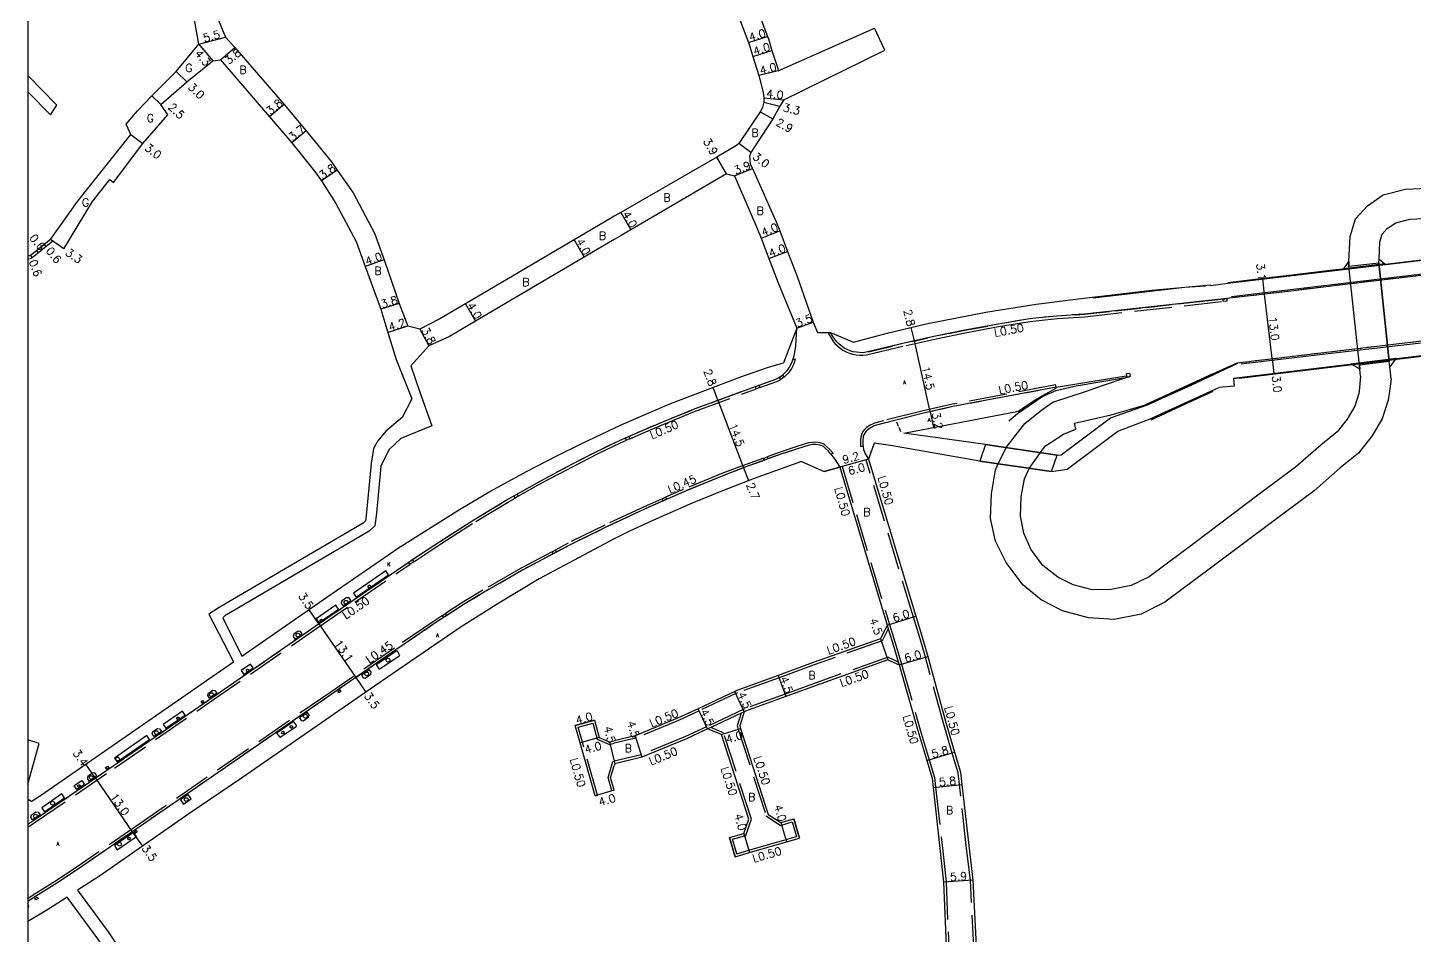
# Model space of a CAD drawing. Header units: metres. Extents: x -4000 to -3200, y -110400 to -109800.
# Drawn here: x -4000 to -3722.8, y -110155.1 to -109973.6 of the extents above; entities that cross this region are included whole.
import ezdxf

# ---------------------------------------------------------------- set-up
doc = ezdxf.new("R2010")
doc.units = ezdxf.units.M
doc.header["$LTSCALE"] = 2.5
for name, pattern in [('2213000', [1.5, 1, -0.5]), ('2227000', [2.5, 2, -0.5]), ('2233000', [4, 3, -1]), ('6301000', [1, 0.5, -0.5])]:
    doc.linetypes.add(name, pattern=pattern)
doc.layers.get('0').update_dxf_attribs({"color": 150, "lineweight": 30})
for name, color, linetype in [('2101000', 177, 'Continuous'), ('2101001', 1, 'Continuous'), ('2102000', 191, 'Continuous'), ('2102001', 191, 'Continuous'), ('2203000', 5, 'Continuous'), ('2213000', 6, '2213000'), ('2219000', 7, 'Continuous'), ('2227000', 3, '2227000'), ('2233000', 62, '2233000'), ('2235000', 7, 'Continuous'), ('2236000', 3, 'Continuous'), ('2236100', 96, 'Continuous'), ('2238000', 11, 'Continuous'), ('2239000', 3, 'Continuous'), ('6131000', 26, '613227'), ('6132000', 1, '6132000'), ('6165200', 3, 'Continuous'), ('6165400', 206, 'Continuous'), ('9107000', 111, 'Continuous'), ('9201100', 215, 'Continuous'), ('9201500', 222, 'Continuous'), ('9202100', 82, 'Continuous'), ('9202200', 155, '6301000'), ('9203500', 155, 'Continuous'), ('9301100', 77, 'Continuous'), ('9303100', 86, 'Continuous'), ('999', 7, 'Continuous')]:
    doc.layers.add(name, color=color, linetype=linetype)
doc.styles.add('Dm_Anotation', font='txt.shx', dxfattribs={"bigfont": 'pscdm.shx'})
doc.linetypes.add('6132000', pattern='A,1e-07,[100,DM.shx,S=0.25,R=0,X=0,Y=0],0.05,[100,DM.shx,S=0.2,R=0,X=0,Y=0],0.05,[100,DM.shx,S=0.15,R=0,X=0,Y=0],0.05,[100,DM.shx,S=0.1,R=0,X=0,Y=0],0.05,[100,DM.shx,S=0.05,R=0,X=0,Y=0],4.8', length=5)
doc.linetypes.add('613227', pattern='A,3.5,[1,dmdr.shx,S=0.15,R=0,X=0,Y=0],0,[1,dmdr.shx,S=0.075,R=0,X=0,Y=0],1.5', length=5)

# ---------------------------------------------------------------- blocks, each defined once
blk = doc.blocks.new('223800')
blk.add_circle((0, 0), 0.75)
blk = doc.blocks.new('223900')
blk.add_lwpolyline([(-0.22, -0.37), (-0.44, -0.3), (-0.47, -0.27), (-0.48, -0.24), (-0.44, 0.01), (-0.48, 0.23), (-0.47, 0.27), (-0.45, 0.29), (-0.21, 0.38), (-0.04, 0.53), (0, 0.54), (0.03, 0.53), (0.22, 0.37), (0.44, 0.3), (0.47, 0.27), (0.48, 0.24), (0.44, -0.01), (0.48, -0.23), (0.47, -0.27), (0.45, -0.29), (0.21, -0.38), (0.04, -0.53), (0, -0.54), (-0.03, -0.53)], close=True)

msp = doc.modelspace()

# ---------------------------------------------------------------- linework, layer by layer
at = {"layer": '2101000'}
for points in [[(-4000, -109926.44), (-3984.12, -109944.61), (-3976.92, -109952.55), (-3962.75, -109968.92), (-3962.24, -109971.15), (-3960.45, -109975.49), (-3958.57, -109977.57), (-3948.73, -109988.97), (-3944.31, -109994.26), (-3939.29, -110000.41), (-3938.12, -110002.09), (-3934.95, -110006.66), (-3930.67, -110014.71), (-3928.76, -110020.03), (-3925.76, -110028.76), (-3924, -110033.26)], [(-3995.47, -110015.93), (-3990.07, -110008.37), (-3979.41, -109994.94), (-3980.33, -109992.91), (-3978.06, -109990.2), (-3975.19, -109987.24), (-3970.32, -109982.36), (-3965.76, -109976.93), (-3966.65, -109972.05), (-3980.82, -109955.51), (-3987.29, -109947.37), (-3987.14, -109947.24), (-4000, -109932.51)], [(-3859.27, -109967.58), (-3855.91, -109976.56), (-3855.69, -109977.14), (-3855, -109979.35), (-3853.8, -109983.17), (-3852.95, -109986.59), (-3852.79, -109987.61), (-3852.84, -109988.52), (-3853.11, -109989.58), (-3853.52, -109990.41), (-3857.84, -109996.74), (-3858.27, -109997.17)], [(-3855.55, -109966.12), (-3852.09, -109975.37), (-3851.91, -109975.83), (-3851.19, -109978.14), (-3850.04, -109981.74), (-3849.92, -109982.2)], [(-3992.77, -110017.82), (-3987.08, -110008.35), (-3983.6, -110003.97), (-3982.85, -110004.57), (-3977.01, -109996.75), (-3971.97, -109991.05), (-3973.4, -109988.99), (-3968.16, -109984.44), (-3963, -109980.23), (-3961.48, -109980.01), (-3951.64, -109991.42), (-3947.18, -109996.6), (-3942.64, -110002.29), (-3941.24, -110004.26), (-3938.37, -110008.74), (-3934.34, -110016.34), (-3932.52, -110021.38), (-3929.38, -110029.92), (-3928, -110034.55), (-3926.3, -110039.96)], [(-3848.81, -109988.02), (-3849.64, -109989.3), (-3850.99, -109991.84), (-3855.44, -109998.53), (-3855.57, -109998.95), (-3855.65, -109999.44), (-3855.64, -109999.85), (-3855.59, -110000.31), (-3855.45, -110001), (-3855.1, -110001.75), (-3850.34, -110012.42), (-3849.64, -110014.26), (-3848.06, -110018.35), (-3846.21, -110023.19), (-3842.96, -110032.47), (-3842.11, -110034.59), (-3839.52, -110034.58)], [(-3834.89, -110036.49), (-3827.91, -110034.63), (-3820.38, -110032.84), (-3808.44, -110030.5), (-3798.36, -110028.91), (-3789.39, -110027.76), (-3775.25, -110026.09), (-3763.53, -110025), (-3763.52, -110025.13), (-3759.53, -110024.6), (-3708.2, -110018.58), (-3695.4, -110016.61), (-3688.38, -110015.4), (-3674.83, -110012.71), (-3675.59, -110010.01), (-3620.89, -109994.23)], [(-3858.27, -109997.17), (-3862.23, -109999.48), (-3881.43, -110010.56), (-3882.74, -110011.32)], [(-3860.26, -110002.85), (-3879.42, -110014.01), (-3881.33, -110015.13), (-3882.74, -110015.96)], [(-3860.26, -110002.85), (-3858.71, -110003.23)], [(-3858.71, -110003.23), (-3854.07, -110013.88), (-3853.37, -110015.69), (-3851.8, -110019.79), (-3849.95, -110024.6), (-3846.23, -110033.71), (-3848.91, -110040.61)], [(-3882.74, -110011.32), (-3883.25, -110011.62), (-3890.76, -110016.04), (-3912.5, -110028.83), (-3917.63, -110031.85), (-3921.58, -110033.88), (-3924, -110033.26)], [(-3607.15, -110012.82), (-3612.16, -110014.69), (-3629.12, -110020.33), (-3641.88, -110024.19), (-3655.23, -110027.78), (-3670.93, -110031.37), (-3691.64, -110035.29), (-3712.47, -110038.18), (-3758.91, -110043.76), (-3758.76, -110045.29), (-3761.78, -110045.59)], [(-3995.47, -110015.93), (-3996.73, -110016.96), (-3998.26, -110018.21), (-3999.38, -110019.12), (-3999.65, -110019.22), (-3999.94, -110019.29), (-4000, -110019.3)], [(-3994.96, -110016.29), (-3999.08, -110019.65), (-3999.48, -110019.8), (-3999.83, -110019.89), (-4000, -110019.91)], [(-3992.77, -110017.82), (-3994.96, -110016.29)], [(-3882.74, -110015.96), (-3888.73, -110019.48), (-3910.47, -110032.27), (-3915.66, -110035.33), (-3919.79, -110037.23), (-3923.4, -110041.23)], [(-3839.52, -110034.58), (-3834.89, -110036.49)], [(-3957.2, -110099.29), (-3939.33, -110086.92), (-3930.37, -110080.74), (-3925.85, -110077.65), (-3913.7, -110069.96), (-3907.57, -110066.35), (-3900.14, -110062.28), (-3894.32, -110059.28), (-3889.2, -110056.74), (-3881.31, -110053.03), (-3875.94, -110050.67), (-3871.63, -110048.82), (-3857.62, -110043.51), (-3851.89, -110041.48), (-3848.91, -110040.61)], [(-3824.82, -110054.69), (-3816.46, -110053.07), (-3801.87, -110050.29), (-3800.37, -110049.23), (-3798.75, -110048.16), (-3797.33, -110047.31), (-3794.36, -110045.7), (-3794.39, -110045.52), (-3794.39, -110045.51), (-3780.34, -110043.25), (-3780.31, -110043.49), (-3780.2, -110043.48)], [(-3763.05, -110042.84), (-3776.52, -110049.04)], [(-3830.76, -110056.69), (-3831.86, -110059.9), (-3822.45, -110091.32), (-3821.08, -110095.68), (-3820.02, -110099.35), (-3816.44, -110112.52), (-3814.67, -110118.51), (-3813.49, -110122.51), (-3813.22, -110124.92), (-3811.84, -110137.14), (-3811.01, -110144.06), (-3810.29, -110158.53), (-3810.26, -110159.73), (-3809.68, -110178.91), (-3809.57, -110185.23), (-3809.24, -110187.55)], [(-3845.31, -110060.36), (-3854.73, -110063.73), (-3861.09, -110066.2), (-3867.17, -110068.67), (-3874.43, -110071.89), (-3879.66, -110074.29), (-3882.9, -110075.9), (-3890.74, -110080.1), (-3897.74, -110083.85), (-3905.79, -110088.67), (-3913.34, -110093.41), (-3922.17, -110099.47), (-3930.69, -110105.29), (-3957.09, -110123.52), (-3967.82, -110130.83), (-3985.66, -110143.29), (-3990.04, -110146.11)], [(-3845.31, -110060.36), (-3840.73, -110062.37), (-3837.65, -110061.51), (-3828.17, -110093.12), (-3829.51, -110095.81)], [(-3829.51, -110095.81), (-3842.94, -110100.57), (-3849.94, -110103.12), (-3858.24, -110106.13), (-3858.64, -110106.32), (-3865.98, -110109.79), (-3870.06, -110111.71), (-3878.57, -110115.21), (-3882.74, -110116.2)], [(-3999.32, -110128.35), (-3997.43, -110127.13), (-3964.95, -110104.65), (-3958.86, -110100.43)], [(-3828, -110100.04), (-3841.42, -110104.81), (-3848.4, -110107.35), (-3856.51, -110110.29), (-3856.72, -110110.39)], [(-3828, -110100.04), (-3825.79, -110101.01)], [(-3825.79, -110101.01), (-3822.01, -110114.15), (-3820.23, -110120.16), (-3819.19, -110123.66), (-3818.98, -110125.57), (-3817.61, -110137.73), (-3816.89, -110144.47), (-3816.28, -110158.75), (-3816.26, -110159.88), (-3815.67, -110179.19), (-3816.26, -110185.54)], [(-3886.7, -110112.06), (-3885.72, -110115.54), (-3883.66, -110116.42), (-3882.74, -110116.2)], [(-3856.72, -110110.39), (-3857.63, -110113.25), (-3857.47, -110113.75), (-3851.93, -110130.93), (-3849.43, -110132.58), (-3846.79, -110131.82)], [(-3886.57, -110127.24), (-3889.56, -110116.63), (-3890.55, -110113.15)], [(-3864.06, -110113.85), (-3868.25, -110115.83), (-3877.19, -110119.5), (-3882.61, -110120.79), (-3882.74, -110121.22)], [(-3859.7, -110135.57), (-3856.81, -110134.73), (-3855.83, -110131.9), (-3861.28, -110114.98), (-3864.06, -110113.85)], [(-3882.74, -110126.09), (-3883.45, -110123.57), (-3882.74, -110121.22)], [(-3858.58, -110139.41), (-3855.69, -110138.57), (-3848.31, -110136.42), (-3845.67, -110135.66)], [(-3992.14, -110147.47), (-3995.85, -110149.86), (-4000, -110152.34)]]:
    msp.add_lwpolyline(points, dxfattribs=at)
at = {"layer": '2101001'}
for points in [[(-3890.55, -110113.15), (-3890.06, -110113.01), (-3886.7, -110112.06)], [(-3882.74, -110126.09), (-3883.22, -110126.23), (-3886.09, -110127.1), (-3886.57, -110127.24)], [(-3846.79, -110131.82), (-3845.67, -110135.66)], [(-3858.58, -110139.41), (-3859.7, -110135.57)]]:
    msp.add_lwpolyline(points, dxfattribs=at)
at = {"layer": '2102000'}
for points in [[(-3849.92, -109982.2), (-3830.66, -109973.69)], [(-3848.81, -109988.02), (-3828.65, -109978.12)], [(-3994.2, -109989.07), (-4000, -109983.17)], [(-3995.47, -109991.03), (-4000, -109986.41)], [(-3735.86, -110021.27), (-3735.84, -110020.36), (-3735.61, -110015.34), (-3734.51, -110011.85), (-3732.14, -110009.24), (-3728.97, -110007.05), (-3724.54, -110005.91), (-3694.38, -110004.48)], [(-3729.85, -110020.6), (-3729.81, -110019.88), (-3729.65, -110016.4), (-3729.18, -110014.91), (-3728.16, -110013.78), (-3726.45, -110012.6), (-3723.64, -110011.88), (-3694.09, -110010.47)], [(-3926.3, -110039.96), (-3923.81, -110046.26)], [(-3727.4, -110043.81), (-3727.65, -110041.44), (-3727.77, -110040.38)], [(-3923.4, -110041.23), (-3921.64, -110046.26)], [(-3788.32, -110046.27), (-3785.07, -110045.19), (-3780.2, -110043.48)], [(-3770.09, -110046.27), (-3763.32, -110043.19), (-3762.97, -110043.03), (-3763.05, -110042.84)], [(-3733.49, -110043.26), (-3733.77, -110046.27)], [(-3733.49, -110043.26), (-3733.64, -110041.87), (-3733.72, -110041.11)], [(-3923.81, -110046.26), (-3923.18, -110047.84), (-3925.15, -110051.59), (-3928.43, -110054.31), (-3930.02, -110056.2), (-3930.88, -110057.75), (-3931.33, -110060.74), (-3932.24, -110070.49), (-3932.47, -110072.25), (-3932.92, -110072.69), (-3961.75, -110089.58), (-3963.8, -110090.87), (-3958.86, -110100.43)], [(-3921.64, -110046.26), (-3919.22, -110053.2), (-3925.41, -110055.73), (-3927.8, -110058.03), (-3929.37, -110061.29), (-3930.25, -110070.71), (-3930.57, -110073.21), (-3931.71, -110074.29), (-3960.57, -110091.2), (-3961, -110091.59), (-3957.2, -110099.29)], [(-3727.72, -110046.27), (-3727.95, -110048.1), (-3729.17, -110051.81), (-3731.23, -110055.27), (-3733.9, -110058.66), (-3737.59, -110061.65), (-3742.77, -110066.19), (-3750.56, -110072), (-3763.22, -110081.51), (-3772.62, -110088.52), (-3777.4, -110090.9), (-3782.75, -110091.95), (-3787.91, -110091.61), (-3793.08, -110090.23), (-3797.34, -110088.05), (-3801.03, -110085.05), (-3804.39, -110080.55), (-3806.5, -110076.29), (-3807.5, -110071.76), (-3807.32, -110066.82), (-3806.48, -110062.01), (-3805.94, -110060.81)], [(-3804.33, -110057.57), (-3800.61, -110052.76), (-3797.24, -110050.02), (-3795.04, -110048.5), (-3788.32, -110046.27)], [(-3733.77, -110046.27), (-3733.83, -110046.76), (-3734.67, -110049.31), (-3736.19, -110051.87), (-3738.2, -110054.43), (-3741.45, -110057.06), (-3746.54, -110061.52), (-3754.04, -110067.11), (-3766.93, -110076.79), (-3775.77, -110083.39), (-3779.34, -110085.17), (-3783.36, -110085.95), (-3787.2, -110086), (-3790.99, -110084.99), (-3794.04, -110083.47), (-3797.04, -110081.15), (-3799.43, -110077.9), (-3800.82, -110074.69), (-3801.48, -110071.29), (-3801.34, -110067.45), (-3800.7, -110063.79), (-3799.76, -110061.73)], [(-3795.3, -110062.38), (-3792.15, -110061.87), (-3782.02, -110054.27), (-3775.6, -110051.85), (-3763.41, -110046.27)], [(-3794.15, -110059.07), (-3793.38, -110059.05), (-3783.48, -110051.61), (-3776.11, -110049), (-3770.09, -110046.27)], [(-3763.41, -110046.27), (-3762.42, -110045.81), (-3761.78, -110045.59)], [(-3727.4, -110043.81), (-3727.72, -110046.27)], [(-3797.52, -110058.57), (-3796.5, -110057.24), (-3792.87, -110054.91), (-3790.41, -110053.89), (-3790.67, -110052.72), (-3783.38, -110051.03), (-3776.52, -110049.04)], [(-3808.47, -110056.96), (-3824.82, -110054.69)], [(-3809.62, -110060.27), (-3827.5, -110057.15), (-3830.76, -110056.69)], [(-3808.47, -110056.96), (-3794.15, -110059.07)], [(-3795.3, -110062.38), (-3809.62, -110060.27)], [(-4000, -110124.87), (-3997.73, -110116.74)], [(-3999.32, -110128.35), (-4000, -110127.88)], [(-3990.04, -110146.11), (-3983.93, -110154.41), (-3977.5, -110164.05), (-3970.22, -110179.97)], [(-3972.81, -110180.33), (-3979.69, -110165.27), (-3985.97, -110155.84), (-3992.14, -110147.47)]]:
    msp.add_lwpolyline(points, dxfattribs=at)
at = {"layer": '2102001'}
for points in [[(-3828.65, -109978.12), (-3830.66, -109973.69)], [(-3995.47, -109991.03), (-3994.2, -109989.07)], [(-3733.72, -110041.11), (-3735.86, -110021.27)], [(-3727.77, -110040.38), (-3729.85, -110020.6)], [(-3805.94, -110060.81), (-3804.33, -110057.57)], [(-3799.76, -110061.73), (-3797.52, -110058.57)], [(-3997.73, -110116.74), (-4000, -110116.05)]]:
    msp.add_lwpolyline(points, dxfattribs=at)
at = {"layer": '2203000'}
for points in [[(-3808.47, -110056.96), (-3794.15, -110059.07)], [(-3795.3, -110062.38), (-3809.62, -110060.27)]]:
    msp.add_lwpolyline(points, dxfattribs=at)
at = {"layer": '2213000'}
for points in [[(-3763.05, -110042.84), (-3758.2, -110040.62), (-3712.89, -110035.24), (-3703.38, -110034), (-3692.13, -110032.3), (-3683.84, -110030.84), (-3671.48, -110028.43), (-3662.28, -110026.36), (-3650.63, -110023.44), (-3630.97, -110017.84), (-3613.87, -110012.13), (-3612.17, -110011.55), (-3611, -110011.13), (-3609.92, -110010.96), (-3608.63, -110010.99), (-3607.48, -110011.24), (-3606.79, -110011.5), (-3605.73, -110012.06), (-3605.13, -110012.55), (-3604.71, -110012.93), (-3604.2, -110013.43), (-3603.68, -110014.09), (-3602.86, -110015.18)], [(-3708.81, -110021.59), (-3723.04, -110023.35), (-3736.06, -110024.88), (-3746.87, -110026.2), (-3760.27, -110027.79), (-3788.7, -110030.88), (-3794.21, -110031.27), (-3797.91, -110031.63), (-3800.11, -110031.92), (-3805.96, -110032.88), (-3812.64, -110034.12), (-3818.49, -110035.31), (-3824.46, -110036.65), (-3832.38, -110038.52), (-3833.03, -110038.6), (-3833.68, -110038.59), (-3834.31, -110038.52), (-3834.97, -110038.41), (-3835.55, -110038.22), (-3836.17, -110037.98), (-3836.74, -110037.67), (-3837.25, -110037.29), (-3837.74, -110036.87), (-3838.2, -110036.4), (-3838.62, -110035.89), (-3839, -110035.33), (-3839.52, -110034.58)], [(-3847.01, -110040.05), (-3846.76, -110039.23), (-3846.53, -110038.12), (-3846.45, -110037.31), (-3846.36, -110036.08), (-3846.23, -110033.71)], [(-4000, -110132.87), (-3999, -110132.23), (-3982.94, -110121.24), (-3963.99, -110108.17), (-3942.5, -110093.3), (-3934.9, -110088.08), (-3926.28, -110082.15), (-3921.28, -110078.77), (-3917.64, -110076.39), (-3910.63, -110071.91), (-3904.34, -110068.1), (-3897.43, -110064.21), (-3891.08, -110060.83), (-3886.19, -110058.33), (-3881.69, -110056.16), (-3877.1, -110054.15), (-3873.03, -110052.41), (-3866.86, -110049.91), (-3855.2, -110045.6), (-3850.42, -110043.92), (-3849.83, -110043.59), (-3849.02, -110043.02), (-3848.56, -110042.59), (-3848.13, -110042.13), (-3847.74, -110041.62), (-3847.39, -110040.99), (-3847.09, -110040.22), (-3847.01, -110040.05)], [(-3794.39, -110045.51), (-3815.01, -110049.39), (-3820.86, -110050.72), (-3828.76, -110052.68), (-3830.53, -110053.17), (-3830.91, -110053.32), (-3831.21, -110053.47), (-3831.47, -110053.61), (-3831.95, -110053.95), (-3832.33, -110054.32), (-3832.62, -110054.68), (-3832.83, -110055.02), (-3832.93, -110055.45), (-3833.01, -110056), (-3833.02, -110056.4), (-3833, -110057.06), (-3832.98, -110057.25)], [(-3839.42, -110058.87), (-3839.48, -110058.81), (-3839.92, -110058.29), (-3840.48, -110057.79), (-3840.93, -110057.32), (-3841.64, -110057.08), (-3842.41, -110056.98), (-3843.08, -110056.99), (-3843.78, -110057.06), (-3846.1, -110057.83), (-3849.61, -110058.98), (-3856.4, -110061.45), (-3860.68, -110063.08), (-3868.79, -110066.39), (-3876.69, -110069.88), (-3884.39, -110073.5), (-3891.7, -110077.08), (-3901.23, -110082.16), (-3908.75, -110086.5), (-3912.95, -110089.03), (-3918.59, -110092.71), (-3926.38, -110098.05), (-3939.15, -110106.84), (-3977.28, -110133.15), (-3988.99, -110141.2), (-3993.68, -110144.36), (-3998.44, -110147.37), (-4000, -110148.34)], [(-3832.98, -110057.25), (-3832.97, -110057.45), (-3832.87, -110057.95), (-3832.71, -110058.45), (-3832.56, -110058.82), (-3831.86, -110059.9)], [(-3839.42, -110058.87), (-3839.19, -110059.14), (-3838.87, -110059.58), (-3838.58, -110060), (-3837.65, -110061.51)]]:
    msp.add_lwpolyline(points, dxfattribs=at)
at = {"layer": '2219000'}
for points in [[(-3728.66, -110020.84), (-3736.86, -110021.85), (-3735.84, -110020.36), (-3735.86, -110021.27), (-3729.85, -110020.6), (-3729.81, -110019.88)], [(-3735.46, -110040.82), (-3726.36, -110039.7), (-3727.65, -110041.44), (-3727.77, -110040.38), (-3733.72, -110041.11), (-3733.64, -110041.87)]]:
    msp.add_lwpolyline(points, close=True, dxfattribs=at)
at = {"layer": '2227000'}
for points in [[(-3790.51, -110031.01), (-3788.7, -110030.88), (-3760.27, -110027.79)], [(-3815.82, -110034.77), (-3812.64, -110034.12), (-3808.04, -110033.26)], [(-3831.97, -110038.42), (-3827.04, -110037.26)], [(-3823.05, -110036.33), (-3820.02, -110035.65)], [(-3862.23, -110048.19), (-3856.67, -110046.14)], [(-3852.71, -110044.72), (-3850.42, -110043.92)], [(-3871.39, -110051.74), (-3867.97, -110050.35)], [(-3877.1, -110054.15), (-3875.32, -110053.39)], [(-3886.19, -110058.33), (-3883.26, -110056.92)], [(-3845.87, -110057.76), (-3846.1, -110057.83), (-3849.61, -110058.98), (-3856.4, -110061.45), (-3856.55, -110061.5)], [(-3860.68, -110063.08), (-3868.79, -110066.39), (-3876.69, -110069.88), (-3884.39, -110073.5)], [(-3908.53, -110070.64), (-3905.42, -110068.75)], [(-3916.47, -110075.64), (-3912.16, -110072.89)], [(-3887.9, -110075.22), (-3891.7, -110077.08), (-3896.98, -110079.89)], [(-3900.98, -110082.03), (-3901.23, -110082.16), (-3906.33, -110085.1)], [(-3909.78, -110087.12), (-3912.95, -110089.03), (-3918.59, -110092.71), (-3920.18, -110093.8)]]:
    msp.add_lwpolyline(points, dxfattribs=at)
at = {"layer": '2233000'}
for points in [[(-3840.01, -110034.59), (-3839.45, -110035.58), (-3839.04, -110036.2), (-3838.59, -110036.75), (-3838.1, -110037.25), (-3837.58, -110037.69), (-3837.02, -110038.11), (-3836.38, -110038.45), (-3835.73, -110038.7), (-3835.09, -110038.92), (-3834.38, -110039.04), (-3833.71, -110039.11), (-3833, -110039.12), (-3832.29, -110039.03), (-3824.34, -110037.15), (-3818.39, -110035.82), (-3812.54, -110034.63), (-3805.87, -110033.39), (-3800.03, -110032.43), (-3797.85, -110032.14), (-3794.17, -110031.79), (-3788.66, -110031.4), (-3760.95, -110028.35)], [(-3848.82, -110043.5), (-3848.7, -110043.41), (-3848.21, -110042.95), (-3847.74, -110042.46), (-3847.31, -110041.9), (-3846.93, -110041.21), (-3846.61, -110040.38), (-3846.48, -110039.9)], [(-3846.48, -110039.9), (-3847.01, -110040.05)], [(-3879.62, -110055.81), (-3876.89, -110054.62), (-3872.84, -110052.88), (-3866.68, -110050.38), (-3855.03, -110046.07), (-3854.33, -110045.83)], [(-3853.64, -110045.59), (-3850.21, -110044.38), (-3849.56, -110044.02), (-3849.44, -110043.94)], [(-3794.39, -110045.51), (-3794.48, -110045.03), (-3815.11, -110048.92), (-3820.97, -110050.24), (-3828.89, -110052.21), (-3830.68, -110052.71), (-3831.1, -110052.87), (-3831.44, -110053.04), (-3831.73, -110053.2), (-3832.26, -110053.57), (-3832.69, -110053.99), (-3833.02, -110054.39), (-3833.25, -110054.78), (-3833.38, -110055.25), (-3833.48, -110055.86), (-3833.5, -110056.3), (-3833.5, -110057.06), (-3833.46, -110057.37)], [(-3901.91, -110067.32), (-3897.19, -110064.65), (-3890.84, -110061.28), (-3885.96, -110058.78), (-3881.48, -110056.62), (-3880.31, -110056.11)], [(-3838.95, -110058.75), (-3839.1, -110058.55), (-3839.59, -110057.97), (-3840.21, -110057.41), (-3840.74, -110056.89), (-3841.53, -110056.62), (-3842.39, -110056.51), (-3843.11, -110056.53), (-3843.88, -110056.6), (-3846.24, -110057.39), (-3849.76, -110058.54), (-3852.16, -110059.41)], [(-3833.46, -110057.37), (-3832.98, -110057.25)], [(-3852.85, -110059.66), (-3856.56, -110061.01), (-3860.85, -110062.65), (-3868.97, -110065.96), (-3872.49, -110067.51)], [(-3838.95, -110058.75), (-3839.42, -110058.87)], [(-3809.72, -110187.73), (-3810.07, -110185.27), (-3810.18, -110178.94), (-3810.76, -110159.74), (-3810.79, -110158.55), (-3811.51, -110144.1), (-3812.34, -110137.2), (-3813.71, -110124.98), (-3813.98, -110122.61), (-3815.15, -110118.66), (-3816.92, -110112.66), (-3820.5, -110099.49), (-3821.56, -110095.83), (-3822.92, -110091.47), (-3832.35, -110060.04), (-3831.86, -110059.9)], [(-3837.65, -110061.51), (-3837.16, -110061.38), (-3827.69, -110092.97), (-3826.35, -110097.27), (-3825.31, -110100.87), (-3821.53, -110114.01), (-3819.75, -110120.02), (-3818.7, -110123.57), (-3818.48, -110125.51), (-3817.11, -110137.68), (-3816.39, -110144.43), (-3815.79, -110158.74), (-3815.76, -110159.86), (-3815.17, -110179.2), (-3815.8, -110185.94)], [(-3922.77, -110080.39), (-3921, -110079.19), (-3917.37, -110076.82), (-3910.37, -110072.34), (-3904.08, -110068.54), (-3902.57, -110067.69)], [(-3873.15, -110067.81), (-3876.88, -110069.46), (-3884.59, -110073.08), (-3891.91, -110076.66), (-3894.52, -110078.06)], [(-3895.17, -110078.4), (-3901.46, -110081.75), (-3908.98, -110086.09), (-3913.2, -110088.64), (-3916.44, -110090.76)], [(-4000, -110133.47), (-3998.72, -110132.65), (-3982.65, -110121.66), (-3963.71, -110108.58), (-3942.21, -110093.72), (-3934.61, -110088.49), (-3926, -110082.57), (-3923.58, -110080.93)], [(-3917.04, -110091.14), (-3918.85, -110092.33), (-3926.64, -110097.66), (-3939.41, -110106.46), (-3977.55, -110132.76), (-3989.25, -110140.81), (-3993.93, -110143.97), (-3998.68, -110146.98), (-4000, -110147.79)], [(-3828.17, -110093.12), (-3827.96, -110093.81), (-3826.82, -110097.41), (-3825.97, -110100.39), (-3825.79, -110101.01)], [(-3829.16, -110096.21), (-3842.77, -110101.04), (-3849.77, -110103.59), (-3858.05, -110106.59), (-3858.43, -110106.77), (-3865.77, -110110.24), (-3869.86, -110112.17), (-3878.42, -110115.69), (-3882.74, -110116.71)], [(-3827.96, -110093.81), (-3829.16, -110096.21)], [(-3827.98, -110099.5), (-3841.59, -110104.34), (-3848.57, -110106.88), (-3856.7, -110109.83), (-3856.93, -110109.94), (-3864.27, -110113.4), (-3868.45, -110115.37), (-3877.35, -110119.02), (-3882.74, -110120.31)], [(-3827.98, -110099.5), (-3825.97, -110100.39)], [(-3890.55, -110113.15), (-3886.7, -110112.06)], [(-3889.93, -110113.49), (-3887.04, -110112.68)], [(-3887.04, -110112.68), (-3886.13, -110115.91), (-3883.7, -110116.94), (-3882.74, -110116.71)], [(-3856.72, -110110.39), (-3857.34, -110110.68), (-3863.44, -110113.56), (-3864.06, -110113.85)], [(-3857.34, -110110.68), (-3858.16, -110113.25), (-3857.95, -110113.91), (-3852.36, -110131.25), (-3849.51, -110133.13), (-3847.13, -110132.44)], [(-3886.57, -110127.24), (-3886.09, -110127.1), (-3889.08, -110116.49), (-3889.93, -110113.49)], [(-3859.08, -110135.91), (-3856.42, -110135.14), (-3855.3, -110131.9), (-3860.87, -110114.6), (-3863.44, -110113.56)], [(-3882.74, -110126.09), (-3883.22, -110126.23), (-3883.97, -110123.56), (-3883.01, -110120.37), (-3882.74, -110120.31)], [(-3845.67, -110135.66), (-3846.79, -110131.82)], [(-3847.13, -110132.44), (-3846.29, -110135.32)], [(-3859.7, -110135.57), (-3858.58, -110139.41)], [(-3858.24, -110138.79), (-3859.08, -110135.91)], [(-3858.24, -110138.79), (-3855.83, -110138.09), (-3848.45, -110135.94), (-3846.29, -110135.32)]]:
    msp.add_lwpolyline(points, dxfattribs=at)
at = {"layer": '2235000'}
for points in [[(-3760.27, -110027.79), (-3760.23, -110028.28), (-3760.95, -110028.35), (-3760.99, -110027.87)], [(-3849.11, -110043.08), (-3848.82, -110043.5), (-3849.44, -110043.94), (-3849.74, -110043.53)], [(-3780.2, -110043.48), (-3780.3, -110042.78), (-3779.68, -110042.69), (-3779.58, -110043.38)], [(-3853.81, -110045.11), (-3853.64, -110045.59), (-3854.33, -110045.83), (-3854.49, -110045.35)], [(-3879.83, -110055.34), (-3879.62, -110055.81), (-3880.31, -110056.11), (-3880.51, -110055.64)], [(-3852.85, -110059.66), (-3852.16, -110059.41), (-3852, -110059.85), (-3852.69, -110060.1)], [(-3902.16, -110066.87), (-3901.91, -110067.32), (-3902.57, -110067.69), (-3902.82, -110067.24)], [(-3873.15, -110067.81), (-3872.49, -110067.51), (-3872.3, -110067.94), (-3872.97, -110068.23)], [(-3895.17, -110078.4), (-3894.52, -110078.06), (-3894.3, -110078.47), (-3894.95, -110078.81)], [(-3923.06, -110079.96), (-3922.77, -110080.39), (-3923.58, -110080.93), (-3923.87, -110080.51)], [(-3917.04, -110091.14), (-3916.44, -110090.76), (-3916.19, -110091.15), (-3916.78, -110091.53)], [(-3937.37, -110106.32), (-3937.79, -110106.61), (-3937.99, -110106.33), (-3937.57, -110106.03)], [(-3965.09, -110108.69), (-3965.32, -110108.37), (-3965.04, -110108.17), (-3964.81, -110108.5)], [(-3984.43, -110121.55), (-3984.04, -110121.28), (-3983.81, -110121.61), (-3984.21, -110121.88)], [(-3978.1, -110134.43), (-3978.55, -110134.74), (-3978.75, -110134.44), (-3978.31, -110134.13)], [(-3997.94, -110147.77), (-3998.38, -110148.04), (-3998.57, -110147.73), (-3998.14, -110147.46)]]:
    msp.add_lwpolyline(points, close=True, dxfattribs=at)
at = {"layer": '2236000'}
for points in [[(-3937.17, -110088.25), (-3937.3, -110088.71), (-3936.93, -110089.24), (-3935.39, -110088.18), (-3935.76, -110087.65), (-3936.23, -110087.61)], [(-3946.82, -110094.91), (-3946.92, -110095.35), (-3946.56, -110095.88), (-3945.11, -110094.88), (-3945.48, -110094.35), (-3945.93, -110094.29)], [(-3933.26, -110103.07), (-3932.9, -110103.6), (-3932.52, -110103.67), (-3931.39, -110102.89), (-3931.32, -110102.51), (-3931.69, -110101.99)], [(-3962.19, -110106.69), (-3963.65, -110107.69), (-3964.01, -110107.16), (-3963.92, -110106.72), (-3963.01, -110106.09), (-3962.56, -110106.16)], [(-3945.66, -110111.61), (-3945.3, -110112.14), (-3944.92, -110112.21), (-3943.79, -110111.44), (-3943.72, -110111.06), (-3944.08, -110110.53)], [(-3973.26, -110114.33), (-3974.73, -110115.34), (-3975.09, -110114.81), (-3975.01, -110114.38), (-3974.06, -110113.72), (-3973.62, -110113.8)], [(-3987.77, -110124.31), (-3986.18, -110123.22), (-3986.54, -110122.69), (-3987.01, -110122.64), (-3988.01, -110123.33), (-3988.13, -110123.78)], [(-3969.45, -110128.03), (-3968.87, -110128.88), (-3967.3, -110127.8), (-3967.89, -110126.95)], [(-3997.53, -110130.99), (-3999.05, -110132.02), (-3999.41, -110131.49), (-3999.25, -110131.01), (-3998.4, -110130.43), (-3997.9, -110130.46)]]:
    msp.add_lwpolyline(points, close=True, dxfattribs=at)
msp.add_lwpolyline([(-4000, -110149.68), (-3999.85, -110149.59), (-3999.76, -110149.21), (-4000, -110148.82)], dxfattribs=at)
at = {"layer": '2236100'}
for points in [[(-3927.87, -110083), (-3928.4, -110082.22), (-3934.88, -110086.67), (-3934.34, -110087.46)], [(-3941.81, -110092.6), (-3937.83, -110089.86), (-3938.37, -110089.08), (-3942.35, -110091.81)], [(-3930.23, -110100.98), (-3930.26, -110101.03), (-3930.26, -110101.07), (-3929.77, -110101.79), (-3929.7, -110101.83), (-3929.62, -110101.82), (-3925.7, -110099.19), (-3925.65, -110099.14), (-3925.63, -110099.07), (-3925.64, -110099.02), (-3926.09, -110098.31), (-3926.16, -110098.28), (-3926.24, -110098.26), (-3926.31, -110098.28)], [(-3957.35, -110102.18), (-3956.81, -110102.96), (-3954.9, -110101.64), (-3955.44, -110100.86)], [(-3972.9, -110112.93), (-3972.37, -110113.71), (-3968.54, -110111.07), (-3969.08, -110110.29)], [(-3949.52, -110115.48), (-3946.34, -110113.34), (-3946.28, -110113.29), (-3946.27, -110113.22), (-3946.27, -110113.17), (-3946.73, -110112.46), (-3946.79, -110112.42), (-3946.87, -110112.41), (-3946.94, -110112.43), (-3950.13, -110114.63), (-3950.16, -110114.68), (-3950.16, -110114.73), (-3949.67, -110115.45), (-3949.6, -110115.49)], [(-3976.16, -110115.18), (-3982.67, -110119.67), (-3982.13, -110120.45), (-3975.62, -110115.96)], [(-3988.65, -110124.92), (-3990.17, -110125.95), (-3990.7, -110125.17), (-3989.19, -110124.13)], [(-3997.19, -110129.6), (-3996.65, -110130.39), (-3992.63, -110127.64), (-3993.16, -110126.85)], [(-3982.68, -110137.14), (-3982.09, -110138), (-3978.28, -110135.38), (-3978.87, -110134.52)]]:
    msp.add_lwpolyline(points, close=True, dxfattribs=at)
at = {"layer": '6131000'}
for points in [[(-3760.03, -110024.54), (-3753.53, -110023.78), (-3746.68, -110022.99), (-3739.55, -110022.11), (-3732.22, -110021.32), (-3728.01, -110020.8), (-3720.19, -110019.9), (-3712.45, -110018.96), (-3709.36, -110018.57), (-3702.97, -110017.68), (-3700.31, -110017.27), (-3697.65, -110016.89), (-3693.94, -110016.21), (-3693.18, -110016.09), (-3690.56, -110015.66), (-3687.2, -110015.14), (-3684.29, -110014.5), (-3681.2, -110013.92), (-3678.53, -110013.4), (-3675.08, -110012.66)], [(-3627.69, -110020), (-3629.03, -110020.45), (-3641.8, -110024.31), (-3655.15, -110027.9), (-3670.85, -110031.5), (-3691.57, -110035.42), (-3712.4, -110038.31), (-3757.78, -110043.76)], [(-3764.53, -110025.3), (-3768.63, -110025.56), (-3786.94, -110027.67)], [(-3775.38, -110052.02), (-3769.37, -110049.24), (-3762.99, -110046.26)], [(-3758, -110043.71), (-3758.75, -110043.82)]]:
    msp.add_lwpolyline(points, dxfattribs=at)
at = {"layer": '6132000'}
msp.add_lwpolyline([(-3803.82, -110052.25), (-3802.11, -110050.79), (-3797.04, -110047.27), (-3794.36, -110046.16), (-3790.79, -110045.26), (-3779.67, -110043.43)], dxfattribs=at)
at = {"layer": '6165200'}
for points in [[(-3759.32, -110027.39), (-3731.3, -110024.02), (-3719.45, -110022.62), (-3707.52, -110021.16), (-3698.47, -110019.85), (-3674.78, -110015.51), (-3673.98, -110015.29), (-3655.22, -110007.81), (-3647.53, -110005.78), (-3636.02, -110002.31), (-3630.36, -110000.55), (-3620.91, -109997.36)], [(-3757.4, -110040.83), (-3739.99, -110038.78), (-3719.68, -110036.4), (-3700.64, -110034.13), (-3679.67, -110030.4), (-3660.69, -110026.29), (-3650.9, -110023.75), (-3637.6, -110020.16), (-3626.55, -110016.76), (-3614.25, -110012.59)], [(-3776.3, -110049.11), (-3767.4, -110045.1), (-3758.02, -110040.7)]]:
    msp.add_lwpolyline(points, dxfattribs=at)
at = {"layer": '6165400'}
for points in [[(-3826.31, -110052.41), (-3825.95, -110053.27)], [(-3825.84, -110053.52), (-3825.5, -110054.35)]]:
    msp.add_lwpolyline(points, dxfattribs=at)
at = {"layer": '9107000'}
for points in [[(-3763.05, -110042.84), (-3758.2, -110040.62), (-3712.89, -110035.24), (-3703.38, -110034), (-3692.13, -110032.3), (-3683.84, -110030.84), (-3671.48, -110028.43), (-3662.28, -110026.36), (-3650.63, -110023.44), (-3630.97, -110017.84), (-3613.87, -110012.13), (-3612.17, -110011.55), (-3611, -110011.13), (-3609.92, -110010.96), (-3608.63, -110010.99), (-3607.48, -110011.24), (-3606.79, -110011.5), (-3605.73, -110012.06), (-3605.13, -110012.55), (-3604.71, -110012.93), (-3604.2, -110013.43), (-3603.68, -110014.09), (-3602.86, -110015.18)], [(-3708.81, -110021.59), (-3723.04, -110023.35), (-3736.06, -110024.88), (-3746.87, -110026.2), (-3760.27, -110027.79), (-3788.7, -110030.88), (-3794.21, -110031.27), (-3797.91, -110031.63), (-3800.11, -110031.92), (-3805.96, -110032.88), (-3812.64, -110034.12), (-3818.49, -110035.31), (-3824.46, -110036.65), (-3832.38, -110038.52), (-3833.03, -110038.6), (-3833.68, -110038.59), (-3834.31, -110038.52), (-3834.97, -110038.41), (-3835.55, -110038.22), (-3836.17, -110037.98), (-3836.74, -110037.67), (-3837.25, -110037.29), (-3837.74, -110036.87), (-3838.2, -110036.4), (-3838.62, -110035.89), (-3839, -110035.33), (-3839.52, -110034.58)], [(-4000, -110132.87), (-3999, -110132.23), (-3982.94, -110121.24), (-3963.99, -110108.17), (-3942.5, -110093.3), (-3934.9, -110088.08), (-3926.28, -110082.15), (-3921.28, -110078.77), (-3917.64, -110076.39), (-3910.63, -110071.91), (-3904.34, -110068.1), (-3897.43, -110064.21), (-3891.08, -110060.83), (-3886.19, -110058.33), (-3881.69, -110056.16), (-3877.1, -110054.15), (-3873.03, -110052.41), (-3866.86, -110049.91), (-3855.2, -110045.6), (-3850.42, -110043.92), (-3849.83, -110043.59), (-3849.02, -110043.02), (-3848.56, -110042.59), (-3848.13, -110042.13), (-3847.74, -110041.62), (-3847.39, -110040.99), (-3847.09, -110040.22), (-3847.01, -110040.05)], [(-3794.39, -110045.51), (-3815.01, -110049.39), (-3820.86, -110050.72), (-3828.76, -110052.68), (-3830.53, -110053.17), (-3830.91, -110053.32), (-3831.21, -110053.47), (-3831.47, -110053.61), (-3831.95, -110053.95), (-3832.33, -110054.32), (-3832.62, -110054.68), (-3832.83, -110055.02), (-3832.93, -110055.45), (-3833.01, -110056), (-3833.02, -110056.4), (-3833, -110057.06), (-3832.98, -110057.25)], [(-3839.42, -110058.87), (-3839.48, -110058.81), (-3839.92, -110058.29), (-3840.48, -110057.79), (-3840.93, -110057.32), (-3841.64, -110057.08), (-3842.41, -110056.98), (-3843.08, -110056.99), (-3843.78, -110057.06), (-3846.1, -110057.83), (-3849.61, -110058.98), (-3856.4, -110061.45), (-3860.68, -110063.08), (-3868.79, -110066.39), (-3876.69, -110069.88), (-3884.39, -110073.5), (-3891.7, -110077.08), (-3901.23, -110082.16), (-3908.75, -110086.5), (-3912.95, -110089.03), (-3918.59, -110092.71), (-3926.38, -110098.05), (-3939.15, -110106.84), (-3977.28, -110133.15), (-3988.99, -110141.2), (-3993.68, -110144.36), (-3998.44, -110147.37), (-4000, -110148.34)]]:
    msp.add_lwpolyline(points, dxfattribs=at)
at = {"layer": '9201100'}
for points in [[(-3965.76, -109976.93), (-3960.45, -109975.49)], [(-3965.76, -109976.93), (-3963, -109980.23)], [(-3855.91, -109976.56), (-3852.09, -109975.37)], [(-3961.48, -109980.01), (-3958.57, -109977.57)], [(-3855, -109979.35), (-3851.19, -109978.14)], [(-3970.32, -109982.36), (-3968.16, -109984.44)], [(-3849.92, -109982.2), (-3853.8, -109983.17)], [(-3973.4, -109988.99), (-3975.19, -109987.24)], [(-3852.79, -109987.61), (-3848.81, -109988.02)], [(-3948.73, -109988.97), (-3951.64, -109991.42)], [(-3853.52, -109990.41), (-3850.99, -109991.84)], [(-3852.84, -109988.52), (-3849.64, -109989.3)], [(-3979.41, -109994.94), (-3977.01, -109996.75)], [(-3944.31, -109994.26), (-3947.18, -109996.6)], [(-3855.44, -109998.53), (-3857.84, -109996.74)], [(-3938.12, -110002.09), (-3941.24, -110004.26)], [(-3860.26, -110002.85), (-3862.23, -109999.48)], [(-3858.71, -110003.23), (-3855.1, -110001.75)], [(-3881.43, -110010.56), (-3879.42, -110014.01)], [(-3992.77, -110017.82), (-3995.47, -110015.93)], [(-3853.37, -110015.69), (-3849.64, -110014.26)], [(-3998.26, -110018.21), (-3997.88, -110018.67)], [(-3996.73, -110016.96), (-3996.35, -110017.43)], [(-3890.76, -110016.04), (-3888.73, -110019.48)], [(-3851.8, -110019.79), (-3848.06, -110018.35)], [(-3999.38, -110019.12), (-3999.17, -110019.69)], [(-3928.76, -110020.03), (-3932.52, -110021.38)], [(-3925.76, -110028.76), (-3929.38, -110029.92)], [(-3912.5, -110028.83), (-3910.47, -110032.27)], [(-3846.23, -110033.71), (-3842.96, -110032.47)], [(-3924, -110033.26), (-3928, -110034.55)], [(-3921.58, -110033.88), (-3919.79, -110037.23)], [(-3831.86, -110059.9), (-3840.73, -110062.37)], [(-3831.86, -110059.9), (-3837.65, -110061.51)], [(-3828.17, -110093.12), (-3822.45, -110091.32)], [(-3829.51, -110095.81), (-3828, -110100.04)], [(-3825.79, -110101.01), (-3820.02, -110099.35)], [(-3849.94, -110103.12), (-3848.4, -110107.35)], [(-3856.72, -110110.39), (-3858.64, -110106.32)], [(-3864.06, -110113.85), (-3865.98, -110109.79)], [(-3886.7, -110112.06), (-3890.55, -110113.15)], [(-3885.72, -110115.54), (-3889.56, -110116.63)], [(-3878.57, -110115.21), (-3877.19, -110119.5)], [(-3861.28, -110114.98), (-3857.47, -110113.75)], [(-3883.66, -110116.42), (-3882.61, -110120.79)], [(-3820.23, -110120.16), (-3814.67, -110118.51)], [(-3882.74, -110126.09), (-3886.57, -110127.24)], [(-3818.98, -110125.57), (-3813.22, -110124.92)], [(-3856.81, -110134.73), (-3855.69, -110138.57)], [(-3849.43, -110132.58), (-3848.31, -110136.42)], [(-3811.01, -110144.06), (-3816.89, -110144.47)]]:
    msp.add_lwpolyline(points, dxfattribs=at)
at = {"layer": '9201100', "flags": 128}
for points in [[(-3752.7, -110026.89), (-3753.06, -110023.84)], [(-3751.17, -110039.79), (-3752.7, -110026.89)], [(-3822.69, -110036.25), (-3823.33, -110033.54)], [(-3819.53, -110050.42), (-3822.69, -110036.25)], [(-3751.17, -110039.79), (-3750.81, -110042.79)], [(-3862, -110048.11), (-3862.97, -110045.54)], [(-3862, -110048.11), (-3856.85, -110061.62)], [(-3819.53, -110050.42), (-3818.92, -110053.55)], [(-3856.85, -110061.62), (-3855.86, -110064.17)], [(-3941.8, -110092.82), (-3943.76, -110089.99)], [(-3941.8, -110092.82), (-3934.4, -110103.57)], [(-3934.4, -110103.57), (-3932.39, -110106.47)], [(-3986.47, -110123.66), (-3988.4, -110120.88)], [(-3986.47, -110123.66), (-3979.09, -110134.39)], [(-3979.09, -110134.39), (-3977.07, -110137.29)]]:
    msp.add_lwpolyline(points, dxfattribs=at)
at = {"layer": '9202200'}
msp.add_lwpolyline([(-3965.76, -109976.93), (-3963, -109980.23)], dxfattribs=at)
at = {"layer": '9301100'}
msp.add_lwpolyline([(-3808.47, -110056.96), (-3809.62, -110060.27), (-3795.3, -110062.38), (-3794.15, -110059.07)], close=True, dxfattribs=at)
at = {"layer": '9303100'}
msp.add_lwpolyline([(-3733.72, -110041.11), (-3735.86, -110021.27), (-3729.85, -110020.6), (-3727.77, -110040.38)], close=True, dxfattribs=at)
at = {"layer": '999'}
msp.add_lwpolyline([(-4000, -110400), (-3200, -110400), (-3200, -109800), (-4000, -109800)], close=True, dxfattribs=at)

# ---------------------------------------------------------------- block references
at = {"layer": '2238000', "xscale": 0.5, "yscale": 0.5, "zscale": 0.5}
for p in [(-3936.36, -110088.51, 40.69), (-3945.97, -110095.09, 40.51), (-3927.96, -110100.09, 40.76), (-3932.22, -110102.83, 40.64), (-3963.28, -110106.99, 40.15), (-3944.49, -110111.29, 40.44), (-3974.26, -110114.59, 40.13), (-3982.05, -110119.86, 40.1), (-3987.32, -110123.56, 39.9), (-3995.02, -110128.69, 39.7), (-3968.31, -110127.97, 40.31), (-3998.44, -110131.27, 39.63), (-3981.64, -110136.89, 40.01)]:
    msp.add_blockref('223800', p, dxfattribs=at)
at = {"layer": '2239000', "xscale": 0.5, "yscale": 0.5, "zscale": 0.5}
for p in [(-3931.71, -110085.36, 41.02), (-3941.29, -110092.18, 40.84), (-3956.02, -110102.17, 40.56), (-3969.97, -110111.72, 40.27), (-3948.99, -110114.58, 40.5), (-3947.31, -110113.42, 40.5), (-3989.73, -110125.26, 39.91), (-3979.75, -110135.76, 40.12)]:
    msp.add_blockref('223900', p, dxfattribs=at)

# ---------------------------------------------------------------- texts
at = {"layer": '9201500', "style": 'Dm_Anotation'}
for s, rotation, p in [('5.5', 15.239, (-3964.68, -109976.53)), ('4.0', 17.3929, (-3855.55, -109976.35)), ('4.0', 17.5766, (-3854.65, -109979.13)), ('4.3', 309.9648, (-3966.7, -109978.83)), ('3.8', 40.0394, (-3959.78, -109981.07)), ('4.0', 13.9971, (-3853.44, -109982.97)), ('3.0', 316.1836, (-3968.06, -109985.64)), ('3.8', 40.0455, (-3951.47, -109991.15)), ('4.0', 354.1067, (-3852.38, -109987.55)), ('2.5', 315.468, (-3972.05, -109989.62)), ('3.3', 346.2442, (-3849.1, -109990.26)), ('3.7', 39.2307, (-3947.04, -109996.37)), ('2.9', 330.5324, (-3850.56, -109993)), ('3.9', 300.2375, (-3865.01, -109996.3)), ('3.0', 323.0099, (-3976.78, -109997.93)), ('3.0', 323.302, (-3855.2, -109999.71)), ('3.8', 34.7949, (-3941.06, -110004)), ('3.9', 22.2883, (-3858.42, -110003)), ('4.0', 300.24, (-3881.15, -110010.85)), ('4.0', 21.0316, (-3852.97, -110015.35)), ('0.6', 309.1679, (-3999.77, -110015.68)), ('0.6', 309.1679, (-3996.48, -110018.27)), ('3.3', 324.9993, (-3992.61, -110018.91)), ('4.0', 19.8309, (-3932.18, -110021.15)), ('4.0', 300.4719, (-3890.47, -110016.33)), ('4.0', 21.0248, (-3851.46, -110019.55)), ('0.6', 290.0831, (-3999.78, -110020.34)), ('3.1', 276.6979, (-3754.35, -110020.82)), ('3.8', 17.7934, (-3929.12, -110029.73)), ('4.0', 300.4719, (-3912.21, -110029.12)), ('4.2', 17.8911, (-3927.55, -110034.3)), ('3.5', 20.7267, (-3846.12, -110033.56)), ('2.8', 283.3734, (-3824.89, -110030.13)), ('13.0', 276.7861, (-3751.9, -110031.51)), ('3.8', 298.0835, (-3921.35, -110034.1)), ('2.8', 290.7676, (-3864.92, -110042.25)), ('14.5', 282.5867, (-3821.26, -110041.52)), ('3.0', 276.8567, (-3751.23, -110043.28)), ('3.2', 280.9271, (-3819.22, -110050.68)), ('14.5', 290.8614, (-3859.83, -110053.09)), ('9.2', 15.5188, (-3836.87, -110060.84)), ('6.0', 15.5188, (-3835.73, -110063.08)), ('2.7', 291.1454, (-3856.35, -110064.98)), ('3.5', 304.6766, (-3945.98, -110087.27)), ('6.0', 17.4467, (-3826.79, -110092.49)), ('4.5', 289.7039, (-3831.73, -110091.98)), ('13.1', 304.5463, (-3938.82, -110096.7)), ('6.0', 16.0489, (-3824.47, -110100.53)), ('4.5', 289.9717, (-3849.63, -110103.69)), ('3.5', 304.62, (-3932.81, -110107.21)), ('4.5', 295.2634, (-3858.13, -110106.88)), ('4.0', 15.7526, (-3890.19, -110112.94)), ('4.5', 287.8379, (-3880.19, -110112.52)), ('4.5', 295.2952, (-3865.61, -110110.33)), ('4.5', 283.4241, (-3884.79, -110113.46)), ('4.0', 17.8818, (-3860.13, -110116.77)), ('3.4', 304.6872, (-3991.08, -110118.64)), ('4.0', 15.7508, (-3888.4, -110118.8)), ('5.8', 16.4834, (-3819.01, -110119.69)), ('5.8', 6.424, (-3817.7, -110125.33)), ('13.0', 304.5193, (-3983.61, -110127.39)), ('4.0', 16.8005, (-3885.57, -110129.3)), ('4.0', 286.2227, (-3850.77, -110129.22)), ('4.0', 286.2227, (-3858.73, -110131.02)), ('3.5', 304.9156, (-3977.3, -110137.69)), ('5.9', 4.0324, (-3815.55, -110144.28))]:
    msp.add_text(s, height=1.6, rotation=rotation, dxfattribs=at).set_placement(p)
at = {"layer": '9202100', "style": 'Dm_Anotation'}
for s, height, p in [('G', 1.6, (-3968.5, -109982.46)), ('B', 1.6, (-3957.68, -109982.81)), ('G', 1.6, (-3976.21, -109992.49)), ('B', 1.6, (-3855.32, -109995.42)), ('B', 1.6, (-3872.9, -110008.37)), ('G', 1.6, (-3989.16, -110009.35)), ('B', 1.6, (-3854.27, -110011)), ('B', 1.6, (-3885.8, -110016)), ('B', 1.6, (-3930.67, -110023.04)), ('B', 1.6, (-3901.13, -110025.26)), ('A', 0.75, (-3824.95, -110044.91, 39.04)), ('A', 0.75, (-3820.06, -110052.42, 38.9)), ('B', 1.6, (-3832.94, -110071.27)), ('K', 0.75, (-3928.14, -110081.28, 41.06)), ('A', 0.75, (-3918.38, -110095.48, 40.87)), ('B', 1.6, (-3843.9, -110103.91)), ('B', 1.6, (-3880.63, -110118.51)), ('B', 1.6, (-3855.95, -110128.27)), ('B', 1.6, (-3816.39, -110130.9)), ('A', 0.75, (-3994.24, -110137.19, 39.61))]:
    msp.add_text(s, height=height, dxfattribs=at).set_placement(p)
at = {"layer": '9203500', "style": 'Dm_Anotation'}
for s, rotation, p in [('L0.50', 10.4988, (-3806.6, -110035.41)), ('L0.50', 10.6832, (-3805.73, -110046.89)), ('L0.50', 23.2423, (-3875.19, -110055.9)), ('L0.45', 23.8758, (-3871.58, -110066.83)), ('L0.50', 285.516, (-3838.69, -110065.71)), ('L0.50', 285.516, (-3830.05, -110063.47)), ('L0.50', 34.5333, (-3936.4, -110091.97)), ('L0.45', 34.5463, (-3931.7, -110100.84)), ('L0.50', 19.5489, (-3839.87, -110098.96)), ('L0.50', 19.5489, (-3837.3, -110105.47)), ('L0.50', 22.3659, (-3875.24, -110113.54)), ('L0.50', 285.2094, (-3816.74, -110109.53)), ('L0.50', 286.0489, (-3825.05, -110111.29)), ('L0.50', 22.2827, (-3875.4, -110121.15)), ('L0.50', 285.7517, (-3891.6, -110119.9)), ('L0.50', 287.859, (-3854.87, -110119.55)), ('L0.50', 287.859, (-3861.46, -110121.7)), ('L0.50', 16.2229, (-3854.84, -110140.58))]:
    msp.add_text(s, height=1.6, rotation=rotation, dxfattribs=at).set_placement(p)

doc.saveas('drawing.dxf')
